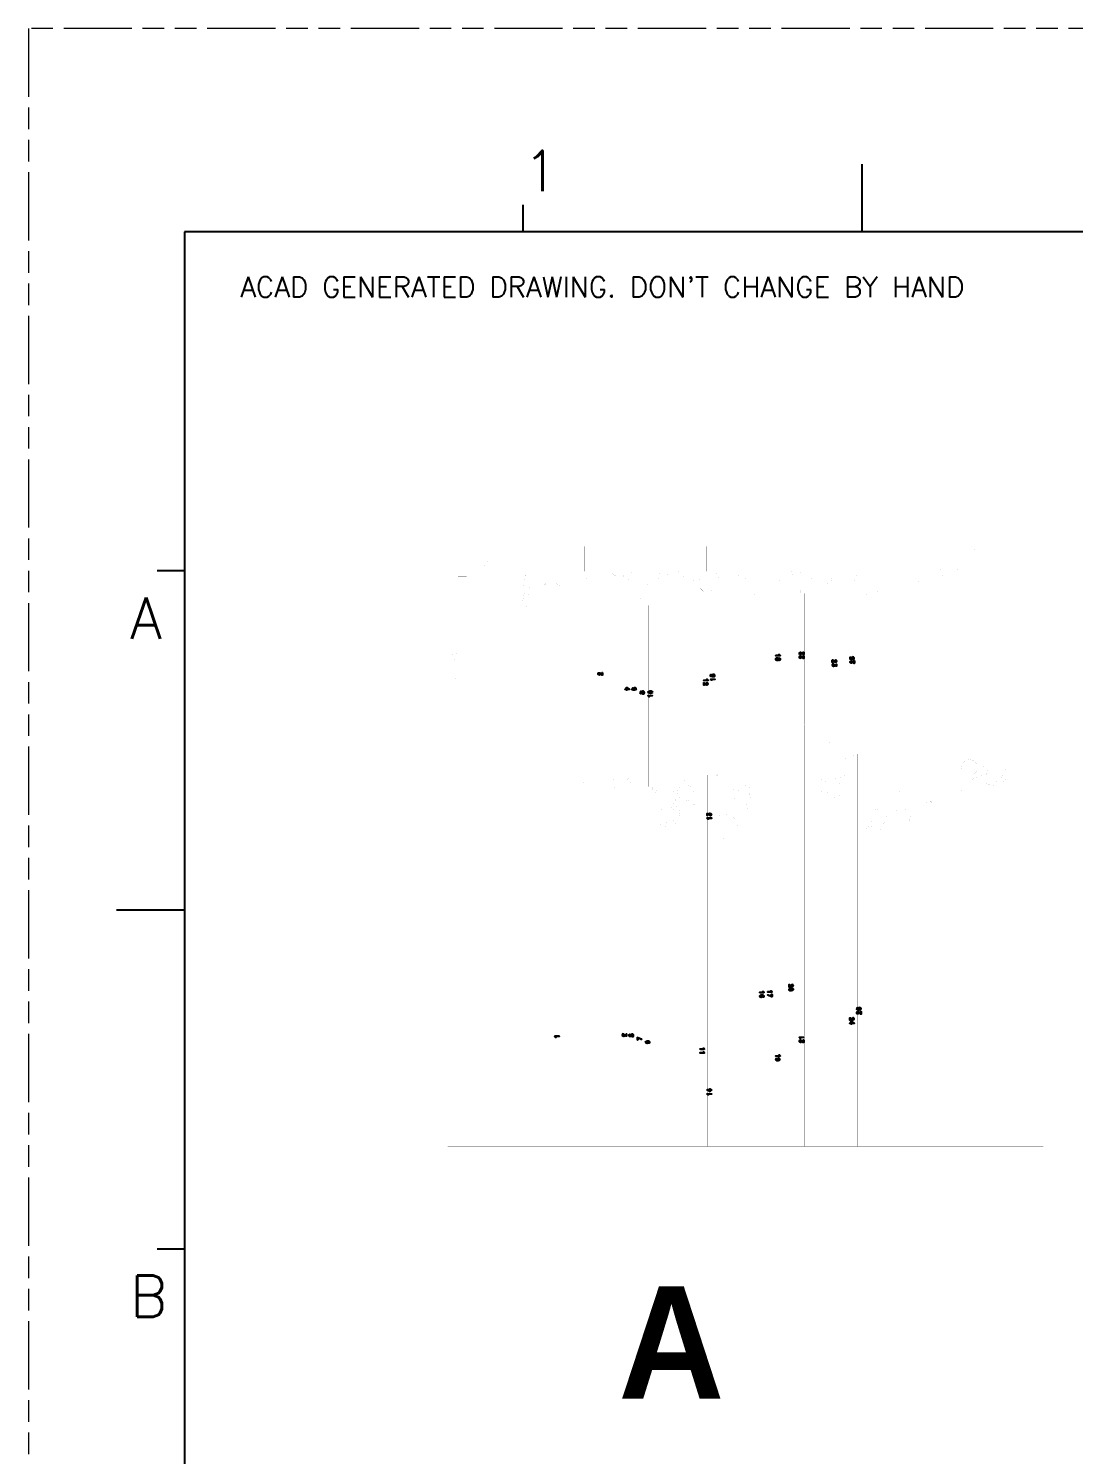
# Model space of a CAD drawing. Extents: x -945 to -170, y -475 to 73.
# Drawn here: x -944.5 to -798.9, y -125.6 to 73 of the extents above; entities that cross this region are included whole.
import ezdxf

# ---------------------------------------------------------------- set-up
doc = ezdxf.new("R2010")
doc.units = 0
doc.linetypes.add('PHANTOM', pattern=[29.5, 9.5, -1.5, 3, -1.5, 3, -1.5, 9.5])
doc.layers.get('0').update_dxf_attribs({"color": 9})
doc.layers.add('0PAPERF', color=2, linetype='PHANTOM', lineweight=0, plot=False)
doc.layers.add('a_area', color=3, linetype='Continuous')
doc.layers.add('biaozhu3', color=6, linetype='Continuous')
doc.layers.add('DIM', color=3, linetype='Continuous', lineweight=5)
doc.styles.add('SIMPLEX', font='simplex.shx')
doc.styles.get("Standard").update_dxf_attribs({"font": 'txt.shx'})

# ---------------------------------------------------------------- blocks, each defined once
blk = doc.blocks.new('PAD_R6')
at = {"layer": 'biaozhu3', "const_width": 0.5}
blk.add_lwpolyline([(0.25, 0, 1), (-0.25, 0, 1)], format="xyb", close=True, dxfattribs=at)

msp = doc.modelspace()

# ---------------------------------------------------------------- linework, layer by layer
for p, q in [((-828.38, 44.66), (-828.38, 54.1)), ((-875.59, 44.66), (-875.59, 48.43)), ((-193.9, 44.66), (-922.8, 44.66)), ((-922.8, 44.66), (-922.8, -459.53)), ((-922.8, -2.55), (-926.57, -2.55)), ((-922.8, -49.76), (-932.24, -49.76)), ((-922.8, -96.97), (-926.57, -96.97))]:
    msp.add_line(p, q)
at = {"layer": '0PAPERF'}
for p, q in [((-170.11, 72.99), (-944.51, 72.99)), ((-944.51, 72.99), (-944.51, -474.63))]:
    msp.add_line(p, q, dxfattribs=at)
at = {"layer": 'a_area'}
for p, q in [((-860.98, -18.99), (-861.16, -18.88)), ((-861.16, -18.88), (-861.16, -18.99)), ((-861.16, -18.99), (-860.98, -18.99)), ((-829.66, -65.49), (-829.84, -65.38)), ((-829.84, -65.38), (-829.84, -65.49)), ((-829.84, -65.49), (-829.66, -65.49)), ((-849.8, -74.84), (-849.62, -74.95))]:
    msp.add_line(p, q, dxfattribs=at)
at = {"layer": 'a_area', "linetype": 'Continuous', "const_width": 0.0015}
for points in [[(-886.13, -82.69), (-886.13, 0.88), (-803.11, 0.88), (-803.11, -82.69), (-886.13, -82.69), (-886.13, -17.65, 0.689344), (-884.39, -15, -0.091651), (-885.05, -13.6), (-885.05, -3.64, -0.414235), (-884.68, -3.27), (-883.51, -3.27, 0.414218), (-882.98, -2.74), (-882.98, 0.49, -0.300007), (-882.93, 0.73, 0.067918), (-882.81, 0.88), (-881.19, 0.88), (-881.19, -1.61, 0.619775), (-880.69, -1.58, -0.077261), (-880.65, -1.53, 0.144606), (-880.44, -0.85, -0.08531), (-880.42, -0.78), (-880.42, 0.12), (-873.96, 0.12), (-873.96, -2.34), (-874.87, -2.34, -0.145842), (-875, -2.36, 0.611231), (-875.35, -2.82, -0.177682), (-875.33, -2.98, -0.166785), (-875.59, -4.17, -0.182624), (-875.79, -6.85, -0.054684), (-875.7, -7.68), (-875.7, -29.01), (-874.71, -30, 0.198742), (-874.45, -30.11), (-873.01, -30.11, -0.198928), (-872.75, -30.22), (-871.65, -31.31), (-871.65, -82.69)], [(-886.13, -17.06), (-886.13, 0.88), (-885.62, 0.88), (-885.62, -13.68, 0.094107), (-884.86, -15.32, -0.161652), (-884.64, -15.99, -0.414216), (-885.76, -17.12, -0.083222)], [(-875.19, -6.92, 0.095684), (-874.86, -5.29, -0.411306), (-874.1, -4.53), (-872.91, -4.53, 0.414229), (-872.35, -3.97), (-872.35, 0.88), (-871.01, 0.88), (-871.01, -3.97, 0.414229), (-870.45, -4.53), (-870.28, -4.53, 0.414218), (-869.72, -3.97), (-869.72, 0.88), (-868.39, 0.88), (-868.39, -3.97, 0.414218), (-867.83, -4.53), (-867.25, -4.53, -0.138885), (-867.05, -4.59, 0.012017), (-867.03, -4.62), (-865.67, -5.97, -0.082264), (-865.62, -6.09), (-865.62, -27.95, -0.082303), (-865.67, -28.07), (-866.69, -29.09, -0.137295), (-866.89, -29.15), (-874.05, -29.15, -0.198923), (-874.31, -29.04), (-875.02, -28.33, -0.198742), (-875.13, -28.06), (-875.13, -7.68, 0.043716)], [(-871.09, -82.69), (-871.09, -34.41, -0.201072), (-871.01, -34.21), (-865.05, -28.25), (-865.05, -5.82, 0.198967), (-865.08, -5.76), (-866.63, -4.21, -0.200246), (-866.71, -4.01), (-866.71, -3.87, 0.146909), (-866.99, -2.95, -0.147887), (-867.1, -2.58), (-867.1, 0.88), (-865.76, 0.88), (-865.76, -2.58, -0.149226), (-865.88, -2.95, 0.150348), (-866.15, -3.89), (-864.68, -5.36, -0.198907), (-864.49, -5.82), (-864.49, -28.37, -0.201072), (-864.57, -28.57), (-870.53, -34.53), (-870.53, -82.69)], [(-867.58, -82.69), (-867.58, -33.35, -0.312254), (-866.04, -31.12, -0.074192), (-865.87, -30.9), (-863.93, -28.95), (-863.93, -4.88), (-864.15, -4.66, -0.199214), (-864.43, -3.99), (-864.43, -3.8, -0.087614), (-864.47, -3.57), (-864.47, 0.88), (-863.14, 0.88), (-863.14, -2.93, -0.23274), (-862.57, -3.55), (-862.3, -3.81, -0.199214), (-862.02, -4.49), (-862.02, -29.35, -0.199214), (-862.3, -30.02), (-862.74, -30.46, 0.170584), (-862.9, -32.74, -0.064962), (-862.82, -33.35), (-862.82, -82.69)], [(-861.85, -2.58), (-861.85, 0.88), (-860.51, 0.88), (-860.51, -2.58, -0.127372), (-860.6, -2.91, 0.12368), (-860.9, -4.11), (-860.9, -31.2, -0.19883), (-861.09, -31.66), (-861.25, -31.82, 0.198506), (-861.28, -31.88), (-861.28, -82.69), (-861.84, -82.69), (-861.84, -31.88, -0.198739), (-861.65, -31.42), (-861.49, -31.26, 0.198857), (-861.46, -31.2), (-861.46, -4.11, 0.125496), (-861.77, -2.89, -0.120511)], [(-860.72, -82.69), (-860.72, -32.35, -0.198726), (-860.52, -31.88), (-860.37, -31.73, 0.198936), (-860.34, -31.66), (-860.34, -6.04, -0.198726), (-860.15, -5.58), (-858.84, -4.27, 0.1274), (-859.15, -2.88, -0.114914), (-859.22, -2.58), (-859.22, 0.88), (-857.89, 0.88), (-857.89, -2.58, -0.12184), (-857.96, -2.89, 0.11808), (-858.27, -4.18), (-858.27, -4.38, -0.199877), (-858.36, -4.58), (-859.75, -5.98, 0.198752), (-859.77, -6.04), (-859.78, -31.66, -0.198921), (-859.97, -32.12), (-860.13, -32.28, 0.198752), (-860.15, -32.35), (-860.15, -82.69)], [(-859.59, -82.69), (-859.59, -32.81, -0.198742), (-859.4, -32.35), (-859.24, -32.19, 0.198829), (-859.22, -32.13), (-859.22, -6.51, -0.198824), (-859.02, -6.04), (-856.82, -3.84, 0.119501), (-856.6, -2.58), (-856.6, 0.88), (-855.26, 0.88), (-855.26, -2.58, -0.232834), (-855.52, -3.11, 0.014909), (-855.65, -3.21), (-855.65, -3.35, -0.201182), (-855.73, -3.55), (-858.63, -6.44, 0.198863), (-858.65, -6.51), (-858.65, -32.13, -0.198773), (-858.85, -32.59), (-859, -32.75, 0.198752), (-859.03, -32.81), (-859.03, -82.69)], [(-858.47, -82.69), (-858.47, -33.28, -0.197499), (-858.28, -32.81), (-858.12, -32.66, 0.195136), (-858.09, -32.59), (-858.09, -7.36, -0.198839), (-857.9, -6.89), (-854.63, -3.62, 0.106325), (-853.97, -2.48), (-853.97, 0.88), (-852.64, 0.88), (-852.64, -2.58, -0.30726), (-853.06, -3.2, 0.088721), (-853.99, -3.78), (-857.5, -7.29, 0.198861), (-857.53, -7.36), (-857.53, -32.59, -0.197491), (-857.72, -33.05), (-857.88, -33.21, 0.195195), (-857.91, -33.28), (-857.91, -82.69)], [(-851.35, -2.58), (-851.35, 0.88), (-850.01, 0.88), (-850.01, -2.58, -0.126062), (-850.09, -2.9, 0.121597), (-850.4, -4.14), (-850.4, -4.68), (-850.13, -4.95, -0.199281), (-849.94, -5.41), (-849.94, -29.69, -0.199168), (-850.13, -30.15), (-850.41, -30.43, 0.199243), (-850.44, -30.49), (-850.44, -82.69), (-851, -82.69), (-851, -30.49, -0.199385), (-850.81, -30.03), (-850.53, -29.75, 0.198842), (-850.5, -29.69), (-850.5, -5.41, 0.199039), (-850.53, -5.35), (-850.88, -5, -0.223812), (-850.96, -4.78), (-850.96, -4.14, 0.12338), (-851.27, -2.89, -0.119036)], [(-849.87, -43.44), (-849.87, -30.96, -0.198793), (-849.68, -30.5), (-849.41, -30.22, 0.198936), (-849.38, -30.16), (-849.38, -5.55, -0.19854), (-849.19, -5.09), (-848.34, -4.23, 0.112078), (-848.65, -2.88, -0.117229), (-848.72, -2.58), (-848.72, 0.88), (-847.39, 0.88), (-847.39, -2.58, -0.114158), (-847.46, -2.87, 0.122143), (-847.77, -4.35, -0.199806), (-847.86, -4.55), (-848.79, -5.48, 0.198585), (-848.82, -5.55), (-848.82, -30.16, -0.198921), (-849.01, -30.62), (-849.28, -30.89, 0.19887), (-849.31, -30.96), (-849.31, -82.69), (-849.87, -82.69)], [(-846.1, -2.58), (-846.1, 0.88), (-844.76, 0.88), (-844.76, -2.46, 0.084006), (-844.35, -3.13), (-842.34, -5.15, -0.198777), (-842.14, -5.61), (-842.14, -82.69), (-842.71, -82.69), (-842.71, -5.61, 0.198844), (-842.73, -5.54), (-844.51, -3.77, 0.126726), (-845.57, -3.23, -0.355253)], [(-843.47, -2.58), (-843.47, 0.88), (-842.14, 0.88), (-842.14, -2.58, -0.072989), (-842.17, -2.77, 0.1318), (-842.18, -3.72), (-841.12, -4.78, -0.223323), (-841.02, -4.99), (-841.02, -82.69), (-841.58, -82.69), (-841.58, -5.11), (-843, -3.69, -0.200399), (-843.08, -3.49), (-843.08, -3.24, 0.032783), (-843.25, -3.08, -0.211271)], [(-840.85, -2.58), (-840.85, 0.88), (-839.51, 0.88), (-839.51, -2.58, -0.126909), (-839.6, -2.9, 0.126863), (-839.9, -4.08), (-839.89, -82.69), (-840.46, -82.69), (-840.46, -4.08, 0.126918), (-840.76, -2.9, -0.126666)], [(-838.62, -82.69), (-838.62, -4.36, -0.223012), (-838.52, -4.15), (-837.98, -3.6, 0.142131), (-838.13, -2.92, -0.132045), (-838.22, -2.58), (-838.22, 0.88), (-836.89, 0.88), (-836.89, -2.58, -0.196828), (-837.08, -3.05, 0.064087), (-837.27, -3.31), (-837.27, -3.58, -0.199678), (-837.36, -3.78), (-838.06, -4.48), (-838.06, -82.69)], [(-837.01, -82.69), (-837.01, -23.87, -0.050608), (-837.01, -23.81), (-837.01, -5.66, -0.198921), (-836.82, -5.19), (-835.39, -3.76, 0.128384), (-835.53, -2.86, -0.109481), (-835.6, -2.58), (-835.6, 0.88), (-834.26, 0.88), (-834.26, -2.58, -0.179583), (-834.42, -3.02, 0.055118), (-834.65, -3.34), (-834.65, -3.7, -0.199951), (-834.73, -3.9), (-836.42, -5.59, 0.198955), (-836.45, -5.66), (-836.45, -23.86, -0.050608), (-836.45, -23.92), (-836.45, -82.69)], [(-832.97, -2.58), (-832.97, 0.88), (-831.64, 0.88), (-831.64, -2.58, -0.127222), (-831.72, -2.91, 0.127265), (-832.02, -4.08), (-832.02, -25.75, 0.198756), (-832, -25.81), (-829.68, -28.13, -0.223135), (-829.58, -28.35), (-829.58, -82.69), (-830.14, -82.69), (-830.14, -28.46), (-832.39, -26.21, -0.198728), (-832.58, -25.75), (-832.58, -4.08, 0.126177), (-832.88, -2.91, -0.13109)], [(-830.35, -2.58), (-830.35, 0.88), (-829.01, 0.88), (-829.01, -2.58, -0.128432), (-829.1, -2.91, 0.126431), (-829.4, -4.08), (-829.4, -26.78, 0.19895), (-829.37, -26.85), (-828.65, -27.57, -0.198727), (-828.46, -28.04), (-828.46, -82.69), (-829.02, -82.69), (-829.02, -28.04, 0.198762), (-829.05, -27.97), (-829.77, -27.25, -0.198925), (-829.96, -26.78), (-829.96, -4.08, 0.128208), (-830.27, -2.89, -0.12203)], [(-827.72, -5.39), (-827.72, 0.88), (-826.39, 0.88), (-826.39, -5.12, 0.198919), (-826.22, -5.52), (-821.97, -9.76, -0.199894), (-821.75, -10.3), (-821.75, -32.48), (-819.47, -34.76, -0.19984), (-819.25, -35.3), (-819.25, -82.69), (-820.77, -82.69), (-820.77, -35.62), (-823.05, -33.34, -0.19984), (-823.27, -32.8), (-823.27, -10.62), (-827.59, -6.3, -0.334439)], [(-825.1, -5.07), (-825.1, 0.88), (-823.76, 0.88), (-823.76, -4.8, 0.199017), (-823.6, -5.19), (-819.89, -8.9, -0.199903), (-819.67, -9.44), (-819.67, -31.62), (-817.37, -33.92, -0.19984), (-817.14, -34.46), (-817.14, -82.69), (-818.67, -82.69), (-818.67, -34.78), (-820.97, -32.47, -0.19984), (-821.19, -31.93), (-821.19, -9.75), (-824.97, -5.98, -0.334448)], [(-822.47, -4.75), (-822.47, 0.88), (-821.14, 0.88), (-821.14, -4.48, 0.193256), (-820.97, -4.87), (-817.81, -8.04, -0.19984), (-817.58, -8.58), (-817.58, -30.76), (-815.14, -33.2, -0.19984), (-814.91, -33.74), (-814.91, -82.69), (-816.44, -82.69), (-816.44, -34.05), (-818.88, -31.61, -0.19984), (-819.11, -31.07), (-819.11, -8.89), (-822.34, -5.65, -0.334381)], [(-815.62, -2.82, 0.369902), (-815.06, -3.29), (-812.48, -3.29, 0.414061), (-812.11, -2.92), (-812.11, -2.3, 0.414218), (-812.63, -1.78), (-812.83, -1.78, 0.402991), (-813.06, -1.99), (-813.06, -2.34), (-815.08, -2.34, 0.363768)], [(-857.34, -82.69), (-857.34, -38.45, -0.394435), (-856.63, -37.68, 2.332797), (-856.62, -35.23, -0.397458), (-857.34, -34.47), (-857.34, -33.63, -0.216521), (-857.21, -33.35, 0.198381), (-856.96, -32.75), (-856.96, -7.77), (-856.96, -7.76, 0.01466), (-856.96, -7.71), (-856.96, -7.55), (-853.6, -4.2, -0.046864), (-853.22, -3.91, -0.036533), (-853.16, -3.91), (-851.9, -3.91, -0.381919), (-851.53, -4.24), (-851.53, -4.8, 0.213875), (-851.25, -5.44), (-851.18, -5.5, -0.19883), (-851.07, -5.76), (-851.07, -29.33, -0.198783), (-851.18, -29.6), (-851.32, -29.74, 0.198381), (-851.57, -30.34), (-851.57, -31.25, -0.332691), (-852.12, -31.99, 1.753555), (-852.11, -34.9, -0.33254), (-851.57, -35.64), (-851.57, -82.69)], [(-848.75, -43.38), (-848.75, -39.41), (-848.54, -39.41, 1.917354), (-848.23, -36.65, -0.321762), (-848.75, -35.92), (-848.75, -31.31, -0.198792), (-848.64, -31.05), (-848.5, -30.91, 0.198936), (-848.25, -30.31), (-848.25, -5.9, -0.198934), (-848.14, -5.64), (-847.45, -4.95, 0.227291), (-847.21, -4.26, -0.41422), (-846.86, -3.91), (-845.33, -3.91, -0.071122), (-844.9, -4.18), (-843.36, -5.72, -0.15316), (-843.28, -5.93), (-843.28, -32.12, -0.360411), (-843.97, -32.81, 2.23468), (-843.96, -35.34, -0.358658), (-843.28, -36.02), (-843.28, -82.69), (-848.74, -82.69), (-848.74, -43.39)], [(-835.88, -82.69), (-835.88, -5.97, -0.15434), (-835.79, -5.77), (-834.33, -4.31, 0.078508), (-834.17, -4.09, -0.265022), (-833.85, -3.91), (-833.53, -3.91, -0.41422), (-833.15, -4.28), (-833.15, -25.9, 0.198362), (-832.9, -26.5), (-830.82, -28.58, -0.198742), (-830.71, -28.85), (-830.71, -30.5, -0.394432), (-831.42, -31.27, 2.326185), (-831.43, -33.73, -0.397332), (-830.71, -34.49), (-830.71, -82.69)], [(-814.54, -29.91, -0.414216), (-813.42, -28.79, -0.414216), (-812.29, -29.91, -0.414216), (-813.42, -31.04, -0.414216)], [(-811.05, -30.78, -0.414216), (-809.93, -29.66, -0.414216), (-808.8, -30.78, -0.414216), (-809.93, -31.91, -0.414216)], [(-833.72, -32.49, -0.414216), (-832.59, -31.37, -0.414216), (-831.47, -32.49, -0.414216), (-832.59, -33.62, -0.414216)], [(-854.1, -33.45, -0.414216), (-852.98, -32.32, -0.414216), (-851.85, -33.45, -0.414216), (-852.98, -34.57, -0.414216)], [(-846.22, -34.08, -0.414216), (-845.1, -32.95, -0.414216), (-843.97, -34.08, -0.414216), (-845.1, -35.2, -0.414216)], [(-856.58, -36.46, -0.414216), (-855.45, -35.33, -0.414216), (-854.33, -36.46, -0.414216), (-855.45, -37.58, -0.414216)], [(-827.22, -36.82, -0.414216), (-826.1, -35.7, -0.414216), (-824.97, -36.82, -0.414216), (-826.1, -37.95, -0.414216)], [(-823.93, -36.75, -0.414216), (-822.81, -35.63, -0.414216), (-821.68, -36.75, -0.414216), (-822.81, -37.88, -0.414216)], [(-848.55, -38.14, -0.414216), (-847.42, -37.02, -0.414216), (-846.3, -38.14, -0.414216), (-847.42, -39.27, -0.414216)], [(-827.89, -82.69), (-827.89, -38.87, -0.384259), (-827.2, -38.11, 0.477822), (-824.61, -37.63, -0.115344), (-824.26, -37.62, 0.420265), (-821.91, -38.19, -0.317342), (-821.34, -38.87), (-821.34, -82.69)]]:
    msp.add_lwpolyline(points, format="xyb", close=True, dxfattribs=at)
for points in [[(-812.94, -0.42), (-812.75, -0.23), (-812.75, 0.13, -0.167116), (-812.61, 0.54), (-812.61, 0.88), (-811.19, 0.88, 0.249778), (-810.75, 0.65), (-810.23, 0.65, 0.303837), (-809.88, 0.88), (-804.01, 0.88), (-804.01, -82.69), (-814.35, -82.69), (-814.35, -33.74, 0.19891), (-814.74, -32.8), (-817.01, -30.52), (-817.01, -8.58, 0.199172), (-817.4, -7.63), (-820.49, -4.55, -0.667992), (-820.22, -3.91)], [(-820.22, -3.91), (-820.12, -3.91, 0.414222), (-819.81, -3.6, -0.414223), (-819.5, -3.29), (-817.52, -3.29, 0.369902), (-816.97, -2.82, 0.363766), (-817.51, -2.34), (-819.52, -2.34), (-819.52, 0.12), (-813.06, 0.12), (-813.06, -0.23, 0.270932), (-812.94, -0.42)], [(-813.42, -28.22, 1.601913), (-812.08, -30.95)], [(-812.08, -30.95, -0.166233), (-811.6, -31.07, 4.711596), (-811.26, -29.74, -0.168174), (-811.75, -29.61, 0.36336), (-813.42, -28.22)]]:
    msp.add_lwpolyline(points, format="xyb", dxfattribs=at)
at = {"layer": 'a_area', "linetype": 'Continuous'}
for points in [[(-837.1, -14.07, -0.688649), (-836.85, -13.89), (-836.77, -13.93), (-836.58, -14.09)], [(-836.58, -14.09), (-836.58, -13.88, -1), (-836.5, -13.88), (-836.5, -14.17, -0.649857), (-836.56, -14.2), (-836.81, -13.99, 0.341965), (-837.03, -13.99)], [(-840.4, -14.88, -0.871214), (-840.06, -14.73, -0.486257), (-839.83, -14.71)], [(-840.37, -14.37, -1), (-840.37, -14.29), (-839.94, -14.29)], [(-839.83, -14.71, -0.461965), (-839.92, -15, -0.324873), (-840.06, -14.94, -0.596177), (-840.4, -14.89, -0.094664), (-840.4, -14.88)], [(-839.97, -14.24, -1.522174), (-839.89, -14.24), (-839.82, -14.3, -0.70035), (-839.84, -14.37), (-840.37, -14.37)], [(-839.9, -14.76, 0.425265), (-840.01, -14.79), (-840.02, -14.83)], [(-840.02, -14.83), (-840.01, -14.88, 0.42514), (-839.9, -14.91)], [(-839.94, -14.29, -0.067502), (-839.95, -14.29), (-839.97, -14.24)], [(-837.1, -14.59, -0.688649), (-836.85, -14.41), (-836.77, -14.46), (-836.58, -14.62)], [(-836.94, -14.19, -0.327904), (-837.1, -14.09, -0.133645), (-837.1, -14.07)], [(-836.94, -14.72, -0.327904), (-837.1, -14.61, -0.133645), (-837.1, -14.59)], [(-837.03, -13.99, 0.57097), (-836.94, -14.12, -1), (-836.94, -14.19)], [(-836.58, -14.62), (-836.58, -14.4, -1), (-836.5, -14.4), (-836.5, -14.7, -0.649857), (-836.56, -14.73), (-836.81, -14.52, 0.341965), (-837.03, -14.52)], [(-837.03, -14.52, 0.57097), (-836.94, -14.64, -1), (-836.94, -14.72)], [(-832.53, -15.27), (-832.53, -14.97, -0.649857), (-832.47, -14.94), (-832.22, -15.15, 0.341965), (-832, -15.15)], [(-832.45, -15.05), (-832.45, -15.27, -1), (-832.53, -15.27)], [(-832, -15.71), (-832, -15.54, -1), (-831.93, -15.54), (-831.93, -15.77, -0.595465), (-831.99, -15.81), (-832.13, -15.71, -0.694209), (-832.53, -15.68, -0.094664), (-832.53, -15.67)], [(-831.93, -15.18, -0.421669), (-832.27, -15.21), (-832.45, -15.05)], [(-832.41, -15.46, -1), (-832.38, -15.53, 0.637647), (-832.4, -15.74)], [(-832.4, -15.74, 0.372811), (-832.2, -15.7), (-832.2, -15.65, -0.595465), (-832.15, -15.61), (-832, -15.71)], [(-832, -15.15, 0.57097), (-832.09, -15.03, -1), (-832.09, -14.96)], [(-830.05, -15.26, -0.688649), (-829.8, -15.08), (-829.72, -15.13), (-829.53, -15.29)], [(-830.05, -14.8), (-830.05, -14.59, -1), (-829.98, -14.59), (-829.98, -14.77), (-829.87, -14.78, -0.52382), (-829.7, -14.51)], [(-829.58, -14.6, 0.819045), (-829.77, -14.8, -0.735183), (-829.79, -14.86), (-830.02, -14.84, -0.388557), (-830.05, -14.8)], [(-829.89, -15.39, -0.327904), (-830.05, -15.28, -0.133645), (-830.05, -15.26)], [(-829.98, -15.19, 0.57097), (-829.89, -15.31, -1), (-829.89, -15.39)], [(-829.53, -15.29), (-829.53, -15.07, -1), (-829.45, -15.07), (-829.45, -15.37, -0.649857), (-829.52, -15.4), (-829.76, -15.19, 0.341965), (-829.98, -15.19)], [(-829.58, -14.88, -1), (-829.61, -14.81, 0.637647), (-829.58, -14.6)], [(-865.15, -16.93, -0.688649), (-864.89, -16.75), (-864.81, -16.8), (-864.62, -16.96)], [(-864.98, -17.05, -0.327904), (-865.14, -16.95, -0.133645), (-865.15, -16.93)], [(-865.07, -16.86, 0.57097), (-864.98, -16.98, -1), (-864.98, -17.05)], [(-864.62, -16.96), (-864.62, -16.74, -1), (-864.55, -16.74), (-864.55, -17.04, -0.649857), (-864.61, -17.07), (-864.86, -16.85, 0.341965), (-865.07, -16.86)], [(-850.41, -17.82, -1), (-850.41, -17.74), (-849.99, -17.74)], [(-850.02, -17.69, -1.522174), (-849.93, -17.69), (-849.86, -17.75, -0.70035), (-849.88, -17.82), (-850.41, -17.82)], [(-849.99, -17.74, -0.067502), (-849.99, -17.73), (-850.02, -17.69)], [(-849.48, -17.23), (-849.48, -17.01, -1), (-849.4, -17.01), (-849.4, -17.19), (-849.29, -17.2, -0.52382), (-849.12, -16.93)], [(-849.01, -17.02, 0.819045), (-849.19, -17.22, -0.735183), (-849.22, -17.29), (-849.44, -17.26, -0.388557), (-849.48, -17.23)], [(-849.46, -17.65, -0.70035), (-849.44, -17.59), (-848.91, -17.59, -1), (-848.91, -17.66), (-849.34, -17.66)], [(-849.31, -17.71, -1.522174), (-849.39, -17.71), (-849.46, -17.65)], [(-849.34, -17.66, -0.067502), (-849.33, -17.67), (-849.31, -17.71)], [(-849, -17.3, -1), (-849.03, -17.23, 0.637647), (-849.01, -17.02)], [(-859.83, -19.01, -0.421647), (-860.41, -19.08), (-860.43, -19.02, -0.094664), (-860.43, -19.01)], [(-860.34, -18.84, -1.487402), (-860.34, -18.93, 0.775203), (-860.2, -19.09)], [(-859.05, -19.58, -0.647895), (-859.31, -19.53, -0.094664), (-859.31, -19.51)], [(-859.11, -19.42, 0.610075), (-859.24, -19.44), (-859.24, -19.51)], [(-858.19, -19.43, -0.37912), (-857.85, -19.22, -0.482408), (-857.59, -19.45)], [(-857.59, -19.45, -0.402577), (-858.16, -19.51), (-858.19, -19.44, -0.053901), (-858.19, -19.43)], [(-850.45, -18.43), (-850.45, -18.13, -0.649857), (-850.39, -18.11), (-850.14, -18.32, 0.341965), (-849.92, -18.32)], [(-850.37, -18.22), (-850.37, -18.43, -1), (-850.45, -18.43)], [(-849.85, -18.35, -0.421669), (-850.18, -18.38), (-850.37, -18.22)], [(-849.92, -18.32, 0.57097), (-850.01, -18.19, -1), (-850.01, -18.12)], [(-858.18, -19.94, -0.70035), (-858.15, -19.88), (-857.63, -19.88, -1), (-857.63, -19.95), (-858.05, -19.95)], [(-858.02, -20, -1.522174), (-858.11, -20), (-858.18, -19.94)], [(-858.05, -19.95, -0.067502), (-858.04, -19.96), (-858.02, -20)], [(-849.97, -36.57), (-849.97, -36.34, -0.595465), (-849.91, -36.31), (-849.77, -36.4, -1.208199), (-849.44, -36.63)], [(-849.89, -36.41), (-849.89, -36.57, -1), (-849.97, -36.57)], [(-849.96, -37, -0.70035), (-849.93, -36.93), (-849.41, -36.93, -1), (-849.41, -37.01), (-849.83, -37.01)], [(-849.8, -37.06, -1.522174), (-849.89, -37.06), (-849.96, -37)], [(-849.5, -36.37, 0.372811), (-849.69, -36.41), (-849.69, -36.47, -0.595465), (-849.75, -36.5), (-849.89, -36.41)], [(-849.83, -37.01, -0.067502), (-849.82, -37.02), (-849.8, -37.06)], [(-849.44, -36.63), (-849.49, -36.65, -1), (-849.52, -36.58, 0.637647), (-849.5, -36.37)], [(-842.61, -61.27, -1), (-842.61, -61.2), (-842.19, -61.2)], [(-842.22, -61.15, -1.522174), (-842.13, -61.15), (-842.06, -61.21, -0.70035), (-842.09, -61.27), (-842.61, -61.27)], [(-842.19, -61.2, -0.067502), (-842.19, -61.19), (-842.22, -61.15)], [(-841.49, -61.2, -1), (-841.49, -61.12), (-841.06, -61.12)], [(-841, -61.76), (-841, -61.51, -1), (-840.93, -61.51), (-840.93, -61.81, -0.539035), (-840.98, -61.85), (-841.5, -61.63)], [(-841.1, -61.07, -1.522174), (-841.01, -61.07), (-840.94, -61.13, -0.70035), (-840.96, -61.2), (-841.49, -61.2)], [(-841.06, -61.12, -0.067502), (-841.07, -61.11), (-841.1, -61.07)], [(-838.56, -60.46), (-838.56, -60.16, -0.649857), (-838.5, -60.13), (-838.25, -60.34, 0.341965), (-838.04, -60.34)], [(-838.49, -60.24), (-838.49, -60.46, -1), (-838.56, -60.46)], [(-838.56, -60.85, -0.384702), (-838.22, -60.65, -0.472799), (-837.97, -60.87)], [(-837.97, -60.87, -0.401951), (-838.54, -60.93), (-838.56, -60.87, -0.094664), (-838.56, -60.85)], [(-837.97, -60.37, -0.421669), (-838.3, -60.4), (-838.49, -60.24)], [(-838.04, -60.34, 0.57097), (-838.13, -60.22, -1), (-838.13, -60.14)], [(-842.65, -61.76, -0.379215), (-842.31, -61.57, -0.575806), (-842.08, -61.86, -0.205462), (-842.1, -61.88), (-842.15, -61.9)], [(-842.28, -61.65, -0.597481), (-842.43, -61.93, -0.359221), (-842.65, -61.77, -0.094664), (-842.65, -61.76)], [(-842.15, -61.9, -1.487402), (-842.14, -61.82, 0.775203), (-842.28, -61.65)], [(-841.5, -61.63, -1), (-841.47, -61.56), (-841, -61.76)], [(-829.01, -63.38, -1.487402), (-829.02, -63.47, 0.775203), (-828.88, -63.63)], [(-830.09, -65.09), (-830.09, -64.79, -0.649857), (-830.02, -64.76), (-829.78, -64.98, 0.341965), (-829.56, -64.97)], [(-830.01, -64.87), (-830.01, -65.09, -1), (-830.09, -65.09)], [(-829.49, -65, -0.421669), (-829.82, -65.03), (-830.01, -64.87)], [(-829.56, -64.97, 0.57097), (-829.65, -64.85, -1), (-829.65, -64.78)], [(-829.11, -64.11, -0.688649), (-828.86, -63.93), (-828.78, -63.98), (-828.59, -64.14)], [(-828.51, -63.54, -0.421647), (-829.09, -63.62), (-829.11, -63.56, -0.094664), (-829.11, -63.54)], [(-828.95, -64.24, -0.327904), (-829.11, -64.13, -0.133645), (-829.11, -64.11)], [(-829.04, -64.04, 0.57097), (-828.95, -64.16, -1), (-828.95, -64.24)], [(-828.59, -64.14), (-828.59, -63.92, -1), (-828.51, -63.92), (-828.51, -64.22, -0.649857), (-828.57, -64.25), (-828.82, -64.04, 0.341965), (-829.04, -64.04)], [(-871.17, -67.37, -0.70035), (-871.15, -67.3), (-870.63, -67.3, -1), (-870.63, -67.38), (-871.05, -67.38)], [(-871.02, -67.43, -1.522174), (-871.11, -67.43), (-871.17, -67.37)], [(-871.05, -67.38, -0.067502), (-871.04, -67.39), (-871.02, -67.43)], [(-861.26, -67.22), (-861.26, -67.06, -1), (-861.18, -67.06), (-861.18, -67.29, -0.595465), (-861.24, -67.32), (-861.38, -67.23, -0.694209), (-861.78, -67.2, -0.094664), (-861.78, -67.19)], [(-861.66, -66.98, -1), (-861.63, -67.05, 0.637647), (-861.65, -67.26)], [(-861.65, -67.26, 0.372811), (-861.46, -67.22), (-861.46, -67.16, -0.595465), (-861.4, -67.13), (-861.26, -67.22)], [(-860.81, -67.32), (-860.81, -67.1, -1), (-860.73, -67.1), (-860.73, -67.28), (-860.62, -67.3, -0.52382), (-860.46, -67.03)], [(-860.34, -67.12, 0.819045), (-860.52, -67.31, -0.735183), (-860.55, -67.38), (-860.78, -67.36, -0.388557), (-860.81, -67.32)], [(-860.33, -67.4, -1), (-860.36, -67.33, 0.637647), (-860.34, -67.12)], [(-859.69, -67.83), (-859.69, -67.53, -0.539035), (-859.63, -67.49), (-859.11, -67.71, -1), (-859.14, -67.78), (-859.61, -67.58)], [(-837.09, -67.52, -0.70035), (-837.07, -67.45), (-836.55, -67.45, -1), (-836.55, -67.53), (-836.97, -67.53)], [(-859.61, -67.58), (-859.61, -67.83, -1), (-859.69, -67.83)], [(-858.56, -68.16, -0.37936), (-858.22, -67.98, -0.57702), (-857.99, -68.26, -0.205462), (-858.01, -68.28), (-858.06, -68.3)], [(-858.2, -68.06, -0.597427), (-858.34, -68.33, -0.35893), (-858.56, -68.18, -0.094664), (-858.56, -68.16)], [(-858.06, -68.3, -1.487156), (-858.06, -68.22, 0.775566), (-858.2, -68.06)], [(-850.91, -69.16, -1), (-850.91, -69.09), (-850.48, -69.09)], [(-850.51, -69.04, -1.522174), (-850.43, -69.04), (-850.36, -69.1, -0.70035), (-850.38, -69.16), (-850.91, -69.16)], [(-850.51, -69.56, -1.522174), (-850.43, -69.56), (-850.36, -69.62, -0.70035), (-850.38, -69.69), (-850.91, -69.69)], [(-850.48, -69.09, -0.067502), (-850.49, -69.08), (-850.51, -69.04)], [(-837.11, -68.08, -0.688649), (-836.85, -67.9), (-836.77, -67.94), (-836.58, -68.1)], [(-836.95, -68.2, -0.327904), (-837.1, -68.1, -0.133645), (-837.11, -68.08)], [(-836.94, -67.58, -1.522174), (-837.02, -67.58), (-837.09, -67.52)], [(-837.03, -68, 0.57097), (-836.95, -68.13, -1), (-836.95, -68.2)], [(-836.58, -68.1), (-836.58, -67.89, -1), (-836.51, -67.89), (-836.51, -68.18, -0.649857), (-836.57, -68.21), (-836.82, -68, 0.341965), (-837.03, -68)], [(-836.97, -67.53, -0.067502), (-836.96, -67.53), (-836.94, -67.58)], [(-850.91, -69.69, -1), (-850.91, -69.61), (-850.48, -69.61)], [(-850.48, -69.61, -0.067502), (-850.49, -69.61), (-850.51, -69.56)], [(-840.36, -70.12, -1), (-840.36, -70.05), (-839.94, -70.05)], [(-839.8, -70.59, -0.420577), (-840.37, -70.67), (-840.4, -70.6, -0.094664), (-840.4, -70.59)], [(-839.97, -70, -1.522174), (-839.88, -70), (-839.81, -70.06, -0.70035), (-839.84, -70.12), (-840.36, -70.12)], [(-840.3, -70.43, -1.487156), (-840.31, -70.51, 0.775566), (-840.17, -70.68)], [(-839.94, -70.05, -0.067502), (-839.95, -70.04), (-839.97, -70)], [(-849.95, -75.4, -0.70035), (-849.93, -75.34), (-849.4, -75.34, -1), (-849.4, -75.41), (-849.83, -75.41)], [(-849.8, -75.46, -1.522174), (-849.88, -75.46), (-849.95, -75.4)], [(-849.83, -75.41, -0.067502), (-849.82, -75.42), (-849.8, -75.46)]]:
    msp.add_lwpolyline(points, format="xyb", dxfattribs=at)
for points in [[(-861.37, -19.06, -1), (-861.37, -18.99), (-861.23, -18.99), (-861.23, -18.81, -0.589154), (-861.17, -18.78), (-860.82, -18.99, -0.761025), (-860.84, -19.06), (-861.16, -19.06), (-861.16, -19.13, -1), (-861.23, -19.13), (-861.23, -19.06)], [(-858.11, -19.43), (-858.1, -19.47, 0.272424), (-857.68, -19.47, 0.311964), (-857.68, -19.35, 0.272408), (-858.1, -19.35), (-858.11, -19.4)], [(-838.49, -60.85), (-838.47, -60.89, 0.272408), (-838.06, -60.89, 0.311748), (-838.06, -60.77, 0.272415), (-838.47, -60.77), (-838.49, -60.82)], [(-830.05, -65.57, -1), (-830.05, -65.49), (-829.91, -65.49), (-829.91, -65.32, -0.589154), (-829.85, -65.28), (-829.5, -65.5, -0.761025), (-829.52, -65.57), (-829.84, -65.57), (-829.84, -65.64, -1), (-829.91, -65.64), (-829.91, -65.57)], [(-849.95, -74.84, -0.761025), (-849.93, -74.77), (-849.62, -74.77), (-849.62, -74.7, -1), (-849.54, -74.7), (-849.54, -74.77), (-849.4, -74.77, -1), (-849.4, -74.84), (-849.54, -74.84), (-849.54, -75.02, -0.589154), (-849.6, -75.05)]]:
    msp.add_lwpolyline(points, format="xyb", close=True, dxfattribs=at)
msp.add_lwpolyline([(-849.62, -74.95), (-849.62, -74.84), (-849.8, -74.84)], dxfattribs=at)
at = {"layer": 'a_area'}
for centre, radius in [((-840.21, -14.83), 0.114), ((-860.03, -18.99), 0.113), ((-858.9, -19.47), 0.114), ((-842.45, -61.75), 0.113), ((-828.71, -63.53), 0.113), ((-858.36, -68.15), 0.113), ((-840, -70.58), 0.113)]:
    msp.add_circle(centre, radius, dxfattribs=at)
for centre, radius, start, end in [((-840.03, -14.83), 0.16, 330.4443, 29.5557), ((-832.36, -15.63), 0.177, 106.4928, 191.8565), ((-832.08, -15.12), 0.164, 337.0464, 92.2276), ((-829.66, -14.7), 0.197, 296.5451, 100.7626), ((-849.09, -17.13), 0.197, 296.5451, 100.7626), ((-860.29, -18.98), 0.147, 108.9552, 189.1018), ((-860.06, -18.99), 0.175, 90.0198, 213.4486), ((-860.03, -19.01), 0.191, 0.7979, 99.5416), ((-859.16, -19.47), 0.153, 44.4977, 195.9025), ((-859.16, -19.47), 0.0779, 204.1519, 43.2244), ((-858.89, -19.47), 0.195, 213.0455, 146.9545), ((-850, -18.28), 0.164, 337.0464, 92.2276), ((-838.12, -60.31), 0.164, 337.0464, 92.2276), ((-828.97, -63.52), 0.147, 108.9552, 189.1018), ((-828.74, -63.53), 0.175, 90.0198, 213.4486), ((-828.7, -63.55), 0.191, 0.7979, 99.5416), ((-829.64, -64.94), 0.164, 337.0464, 92.2276), ((-861.61, -67.15), 0.177, 106.4928, 191.8565), ((-860.42, -67.22), 0.197, 296.5451, 100.7626), ((-840.25, -70.57), 0.147, 108.9489, 189.1081), ((-840.02, -70.58), 0.175, 90.0198, 213.4486), ((-839.99, -70.59), 0.191, 0.8044, 99.5304)]:
    msp.add_arc(centre, radius, start, end, dxfattribs=at)

# ---------------------------------------------------------------- block references
at = {"layer": 'a_area', "xscale": 0.0015, "yscale": 0.0015, "zscale": 1.5}
for p in [(-812.94, -0.42), (-812.94, -0.42), (-820.22, -3.91), (-820.22, -3.91), (-813.42, -28.22), (-813.42, -28.22), (-812.08, -30.95), (-812.08, -30.95)]:
    msp.add_blockref('PAD_R6', p, dxfattribs=at)

# ---------------------------------------------------------------- texts
at = {"style": 'SIMPLEX'}
for s, height, p in [('1', 5.66, (-875.59, 50.32)), ('A', 5.74, (-930.35, -11.99)), ('B', 5.74, (-930.35, -106.41))]:
    msp.add_text(s, height=height, dxfattribs=at).set_placement(p)
at = {"color": 3, "style": 'SIMPLEX'}
msp.add_text("ACAD GENERATED DRAWING. DON'T CHANGE BY HAND", height=2.8325, dxfattribs=at).set_placement((-915.02, 35.59))
at = {"layer": 'DIM', "linetype": 'Continuous', "insert": (-862.32, -102.18), "char_height": 15.6147, "width": 55.4604, "attachment_point": 1}
msp.add_mtext('{\\fPMingLiU|b1|i0|c136|p18;\\C1;A}', dxfattribs=at)

doc.saveas('drawing.dxf')
